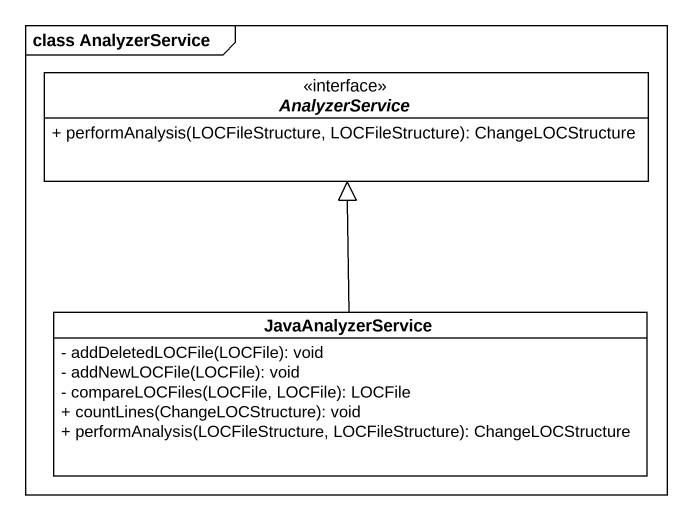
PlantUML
@startuml
mainframe class AnalyzerService
hide circle
hide empty members
skinparam classAttributeIconSize 0
abstract class AnalyzerService <<interface>> {
  + performAnalysis(LOCFileStructure, LOCFileStructure): ChangeLOCStructure
}
class JavaAnalyzerService {
  - addDeletedLOCFile(LOCFile): void
  - addNewLOCFile(LOCFile): void
  - compareLOCFiles(LOCFile, LOCFile): LOCFile
  + countLines(ChangeLOCStructure): void
  + performAnalysis(LOCFileStructure, LOCFileStructure): ChangeLOCStructure
}
JavaAnalyzerService -up-|> AnalyzerService
@enduml
